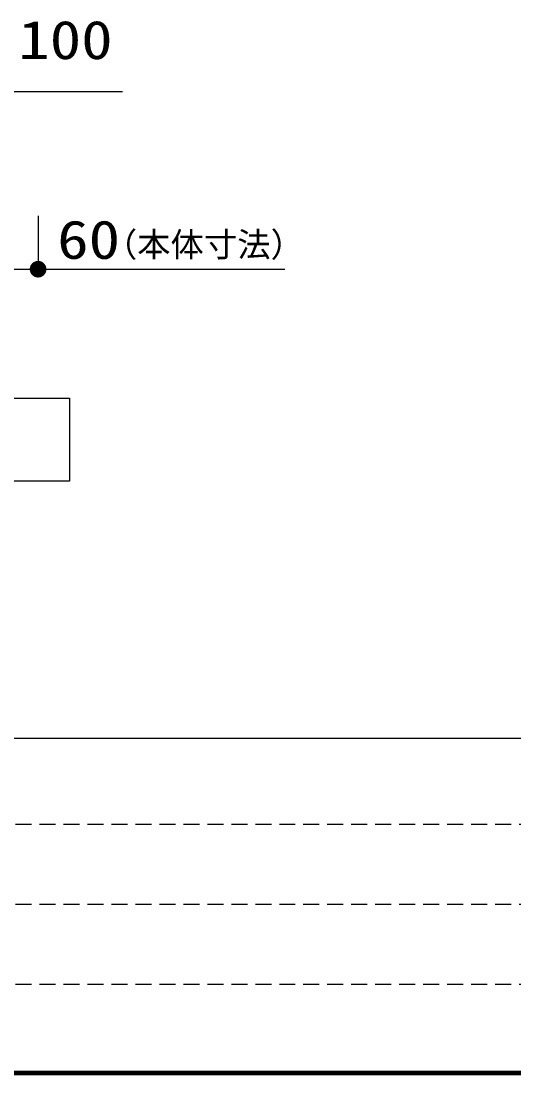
# Model space of a CAD drawing. Units: millimetres, scale not verified. Extents: x -8093 to 8093, y -5792 to 5792.
# Drawn here: x -4256 to -3147, y -5792 to -3420 of the extents above; entities that cross this region are included whole.
import ezdxf
from ezdxf.enums import TextEntityAlignment as Align

# ---------------------------------------------------------------- set-up
doc = ezdxf.new("R2010")
doc.units = ezdxf.units.MM
doc.header["$LTSCALE"] = 30
doc.linetypes.add('DASHED1', pattern=[1.8, 1.2, -0.6])
for name, color, linetype, lineweight in [('0-0_Axis_waku', 7, 'Continuous', 25), ('0-1_00クル-フ-0躯体', 3, 'Continuous', 25), ('0-3_00クル-フ-6寸法', 132, 'Continuous', 25)]:
    doc.layers.add(name, color=color, linetype=linetype, lineweight=lineweight)
doc.styles.add('ＭＳ ゴシック', font='')
doc.styles.get('ＭＳ ゴシック').set_extended_font_data('MS Gothic')

msp = doc.modelspace()

# ---------------------------------------------------------------- linework, layer by layer
at = {"layer": '0-0_Axis_waku'}
for p, q in [((-8085, -5034), (8085, -5034)), ((8089.2, -5788.2), (-8089.2, -5788.2)), ((8088.6, -5787.6), (-8088.6, -5787.6)), ((8088, -5787), (-8088, -5787)), ((8087.4, -5786.4), (-8087.4, -5786.4)), ((8086.8, -5785.8), (-8086.8, -5785.8)), ((8086.2, -5785.2), (-8086.2, -5785.2)), ((8085.6, -5784.6), (-8085.6, -5784.6)), ((-8085, -5784), (8085, -5784)), ((8093.4, -5792.4), (-8093.4, -5792.4)), ((8092.8, -5791.8), (-8092.8, -5791.8)), ((8092.2, -5791.2), (-8092.2, -5791.2)), ((8091.6, -5790.6), (-8091.6, -5790.6)), ((8091, -5790), (-8091, -5790)), ((8090.4, -5789.4), (-8090.4, -5789.4)), ((8089.8, -5788.8), (-8089.8, -5788.8))]:
    msp.add_line(p, q, dxfattribs=at)
at = {"layer": '0-0_Axis_waku', "linetype": 'DASHED1'}
for p, q in [((-75, -5229), (-8085, -5229)), ((-75, -5409), (-8085, -5409)), ((-75, -5589), (-8085, -5589))]:
    msp.add_line(p, q, dxfattribs=at)
at = {"layer": '0-1_00クル-フ-0躯体'}
msp.add_lwpolyline([(-4146.87, -4269.19), (-4146.87, -4455.5), (-6176.2, -4455.5), (-6176.2, -4269.19)], close=True, dxfattribs=at)
at = {"layer": '0-3_00クル-フ-6寸法', "color": 4}
for p, q in [((-4277.91, -3578.51), (-4028.12, -3578.51)), ((-4217.91, -3858.66), (-4217.91, -3978.66)), ((-4277.91, -3978.66), (-4217.91, -3978.66)), ((-4207.51, -3978.66), (-3662.76, -3978.66))]:
    msp.add_line(p, q, dxfattribs=at)
at = {"layer": '0-3_00クル-フ-6寸法'}
for points in [[(-4217.91, -3978.66), (-4227.96, -3962.83), (-4225.9, -3961.7)], [(-4217.91, -3978.66), (-4225.9, -3961.7), (-4223.71, -3960.83)], [(-4217.91, -3978.66), (-4223.71, -3960.83), (-4221.43, -3960.25)], [(-4217.91, -3978.66), (-4221.43, -3960.25), (-4219.09, -3959.95)], [(-4217.91, -3978.66), (-4219.09, -3959.95), (-4216.74, -3959.95)], [(-4217.91, -3978.66), (-4216.74, -3959.95), (-4214.4, -3960.25)], [(-4217.91, -3978.66), (-4214.4, -3960.25), (-4212.12, -3960.83)], [(-4217.91, -3978.66), (-4212.12, -3960.83), (-4209.93, -3961.7)], [(-4217.91, -3978.66), (-4209.93, -3961.7), (-4207.87, -3962.83)], [(-4217.91, -3978.66), (-4236.66, -3978.66), (-4236.52, -3976.31)], [(-4217.91, -3978.66), (-4236.52, -3981.01), (-4236.66, -3978.66)], [(-4217.91, -3978.66), (-4236.52, -3976.31), (-4236.07, -3974)], [(-4217.91, -3978.66), (-4236.07, -3983.33), (-4236.52, -3981.01)], [(-4217.91, -3978.66), (-4236.07, -3974), (-4235.35, -3971.76)], [(-4217.91, -3978.66), (-4235.35, -3985.57), (-4236.07, -3983.33)], [(-4217.91, -3978.66), (-4235.35, -3971.76), (-4234.34, -3969.63)], [(-4217.91, -3978.66), (-4234.34, -3987.7), (-4235.35, -3985.57)], [(-4217.91, -3978.66), (-4234.34, -3969.63), (-4233.08, -3967.64)], [(-4217.91, -3978.66), (-4233.08, -3989.69), (-4234.34, -3987.7)], [(-4217.91, -3978.66), (-4233.08, -3967.64), (-4231.58, -3965.83)], [(-4217.91, -3978.66), (-4231.58, -3991.5), (-4233.08, -3989.69)], [(-4217.91, -3978.66), (-4231.58, -3965.83), (-4229.86, -3964.22)], [(-4217.91, -3978.66), (-4229.86, -3993.11), (-4231.58, -3991.5)], [(-4217.91, -3978.66), (-4229.86, -3964.22), (-4227.96, -3962.83)], [(-4217.91, -3978.66), (-4227.96, -3994.5), (-4229.86, -3993.11)], [(-4217.91, -3978.66), (-4225.9, -3995.63), (-4227.96, -3994.5)], [(-4217.91, -3978.66), (-4223.71, -3996.5), (-4225.9, -3995.63)], [(-4217.91, -3978.66), (-4221.43, -3997.08), (-4223.71, -3996.5)], [(-4217.91, -3978.66), (-4219.09, -3997.38), (-4221.43, -3997.08)], [(-4217.91, -3978.66), (-4216.74, -3997.38), (-4219.09, -3997.38)], [(-4217.91, -3978.66), (-4207.87, -3962.83), (-4205.96, -3964.22)], [(-4217.91, -3978.66), (-4205.96, -3964.22), (-4204.24, -3965.83)], [(-4217.91, -3978.66), (-4204.24, -3965.83), (-4202.74, -3967.64)], [(-4217.91, -3978.66), (-4202.74, -3967.64), (-4201.48, -3969.63)], [(-4217.91, -3978.66), (-4201.48, -3969.63), (-4200.48, -3971.76)], [(-4217.91, -3978.66), (-4200.48, -3971.76), (-4199.75, -3974)], [(-4217.91, -3978.66), (-4199.75, -3974), (-4199.31, -3976.31)], [(-4217.91, -3978.66), (-4199.31, -3976.31), (-4199.16, -3978.66)], [(-4217.91, -3978.66), (-4214.4, -3997.08), (-4216.74, -3997.38)], [(-4217.91, -3978.66), (-4212.12, -3996.5), (-4214.4, -3997.08)], [(-4217.91, -3978.66), (-4209.93, -3995.63), (-4212.12, -3996.5)], [(-4217.91, -3978.66), (-4207.87, -3994.5), (-4209.93, -3995.63)], [(-4217.91, -3978.66), (-4205.96, -3993.11), (-4207.87, -3994.5)], [(-4217.91, -3978.66), (-4204.24, -3991.5), (-4205.96, -3993.11)], [(-4217.91, -3978.66), (-4202.74, -3989.69), (-4204.24, -3991.5)], [(-4217.91, -3978.66), (-4201.48, -3987.7), (-4202.74, -3989.69)], [(-4217.91, -3978.66), (-4200.48, -3985.57), (-4201.48, -3987.7)], [(-4217.91, -3978.66), (-4199.75, -3983.33), (-4200.48, -3985.57)], [(-4217.91, -3978.66), (-4199.31, -3981.01), (-4199.75, -3983.33)], [(-4217.91, -3978.66), (-4199.16, -3978.66), (-4199.31, -3981.01)]]:
    msp.add_solid(points, dxfattribs=at)

# ---------------------------------------------------------------- texts
at = {"layer": '0-3_00クル-フ-6寸法', "color": 3, "style": 'ＭＳ ゴシック', "width": 1.2}
for s, p in [('100', (-4262.35, -3531.7)), ('60', (-4174.85, -3981.33))]:
    msp.add_text(s, height=86.66, dxfattribs=at).set_placement(p, align=Align.BOTTOM_LEFT)
at = {"layer": '0-3_00クル-フ-6寸法', "color": 4, "style": 'ＭＳ ゴシック'}
msp.add_text('（本体寸法）', height=54.99, dxfattribs=at).set_placement((-4069.82, -3967.18), align=Align.BOTTOM_LEFT)

doc.saveas('drawing.dxf')
